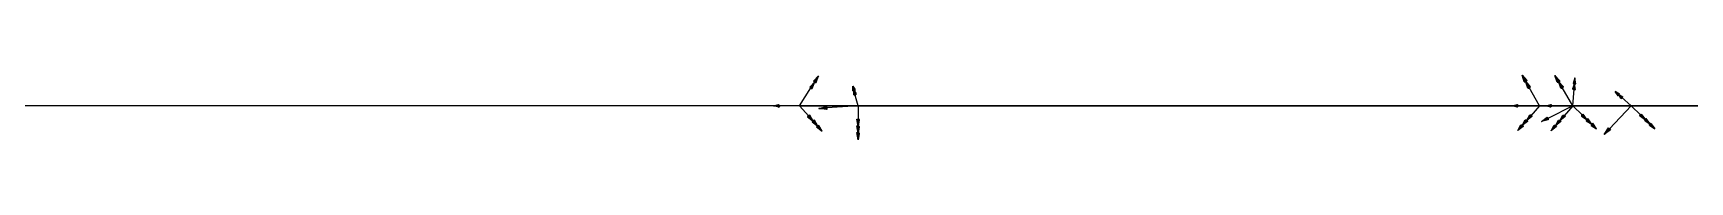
# Model space of a CAD drawing. Header units: millimetres. Extents: x -14319 to -773, y -1376 to 253.
# Drawn here: x -12527 to -11536, y -1236 to -1198 of the extents above; entities that cross this region are included whole.
import ezdxf

# ---------------------------------------------------------------- set-up
doc = ezdxf.new("R2010")
doc.units = ezdxf.units.MM
for name, color, linetype in [('AutoDetect_342_10', 1, 'Continuous'), ('AutoDetect_342_11', 1, 'Continuous'), ('AutoDetect_414_7', 1, 'Continuous')]:
    doc.layers.add(name, color=color, linetype=linetype)

# ---------------------------------------------------------------- blocks, each defined once
blk = doc.blocks.new('Kontrollpunkt')
at = {"color": 0}
for q in [(0, 6), (8, 0), (0, 0, 4)]:
    blk.add_line((0, 0), q, dxfattribs=at)
for points in [[(0.25, 8, -0.25), (-0.25, 8, -0.25), (-0.25, 8, 0.25), (0, 10, 0), (-0.25, 8, -0.25), (0.25, 8, 0.25), (0, 10, 0), (0.25, 8, -0.25), (0.25, 8, 0.25), (-0.25, 8, 0.25)], [(0.25, 6, -0.25), (-0.25, 6, -0.25), (-0.25, 6, 0.25), (0, 8, 0), (-0.25, 6, -0.25), (0.25, 6, 0.25), (0, 8, 0), (0.25, 6, -0.25), (0.25, 6, 0.25), (-0.25, 6, 0.25)], [(0.25, 0.25, 4), (-0.25, 0.25, 4), (-0.25, -0.25, 4), (0, 0, 6), (-0.25, 0.25, 4), (0.25, -0.25, 4), (0, 0, 6), (0.25, 0.25, 4), (0.25, -0.25, 4), (-0.25, -0.25, 4)], [(0.25, 0.25, 6), (-0.25, 0.25, 6), (-0.25, -0.25, 6), (0, 0, 8), (-0.25, 0.25, 6), (0.25, -0.25, 6), (0, 0, 8), (0.25, 0.25, 6), (0.25, -0.25, 6), (-0.25, -0.25, 6)], [(0.25, 0.25, 8), (-0.25, 0.25, 8), (-0.25, -0.25, 8), (0, 0, 10), (-0.25, 0.25, 8), (0.25, -0.25, 8), (0, 0, 10), (0.25, 0.25, 8), (0.25, -0.25, 8), (-0.25, -0.25, 8)], [(8, 0.25, -0.25), (8, 0.25, 0.25), (8, -0.25, 0.25), (10, 0, 0), (8, 0.25, 0.25), (8, -0.25, -0.25), (10, 0, 0), (8, 0.25, -0.25), (8, -0.25, -0.25), (8, -0.25, 0.25)]]:
    blk.add_polyline3d(points, dxfattribs=at)

msp = doc.modelspace()

# ---------------------------------------------------------------- linework, layer by layer
at = {"layer": 'AutoDetect_342_10', "color": 1}
msp.add_line((-11605.68, -1216.06, 2190.03), (-10695.12, -1216.06, 2253.71), dxfattribs=at)
at = {"layer": 'AutoDetect_342_11', "color": 1}
for p, q in [((-12068.28, -1216.06, 2180.06), (-11748.7, -1216.06, 2180.06)), ((-11747.86, -1216.06, 2180.09), (-11605.68, -1216.06, 2190.03))]:
    msp.add_line(p, q, dxfattribs=at)
for points in [[(-11748.7, -1216.06, 2180.06), (-11748.28, -1216.06, 2180.07)], [(-11748.28, -1216.06, 2180.07), (-11747.86, -1216.06, 2180.09)]]:
    msp.add_spline(points, degree=3, dxfattribs=at)
at = {"layer": 'AutoDetect_414_7', "color": 1}
msp.add_line((-10474.15, -1216.06, 2092.06), (-14298.28, -1216.06, 2092.06), dxfattribs=at)

# ---------------------------------------------------------------- block references
at = {"layer": 'AutoDetect_342_10', "color": 3, "extrusion": (0.601143, -0.585017, -0.54441), "xscale": 2.362426629514812, "yscale": 2.362426629514812, "zscale": 2.362426629514812}
for p, rotation in [((-8965.63, -2229.23, -7457.53), 212.7620665627809), ((-8941.28, -2213.56, -7437.87), 178.5884394865229)]:
    msp.add_blockref('Kontrollpunkt', p, dxfattribs=dict(at, rotation=rotation))
at = {"layer": 'AutoDetect_342_11', "color": 3, "extrusion": (0.575779, -0.64186, -0.506453), "xscale": 2.362426629514812, "yscale": 2.362426629514812, "zscale": 2.362426629514812, "rotation": 240.551889610635}
msp.add_blockref('Kontrollpunkt', (-9795.49, -1743.04, -7272.21), dxfattribs=at)
at = {"layer": 'AutoDetect_342_11', "color": 3, "extrusion": (-0.551287, -0.625659, -0.551936), "xscale": 2.362426629514812, "yscale": 2.362426629514812, "zscale": 2.362426629514812, "rotation": 122.062833030125}
msp.add_blockref('Kontrollpunkt', (-7918.68, 6570.72, 5961.91), dxfattribs=at)
at = {"layer": 'AutoDetect_342_11', "color": 3, "extrusion": (-0.552074, -0.634723, -0.540686), "xscale": 2.362426629514812, "yscale": 2.362426629514812, "zscale": 2.362426629514812, "rotation": 121.8663158578403}
msp.add_blockref('Kontrollpunkt', (-7958.68, 6456.55, 5994.94), dxfattribs=at)
at = {"layer": 'AutoDetect_342_11', "color": 3, "extrusion": (5.00205e-13, -0.862479, -0.506093), "xscale": 2.362426629514812, "yscale": 2.362426629514812, "zscale": 2.362426629514812, "rotation": 172.375019098973}
msp.add_blockref('Kontrollpunkt', (-12033.28, 2495.7, -54.49), dxfattribs=at)

doc.saveas('drawing.dxf')
